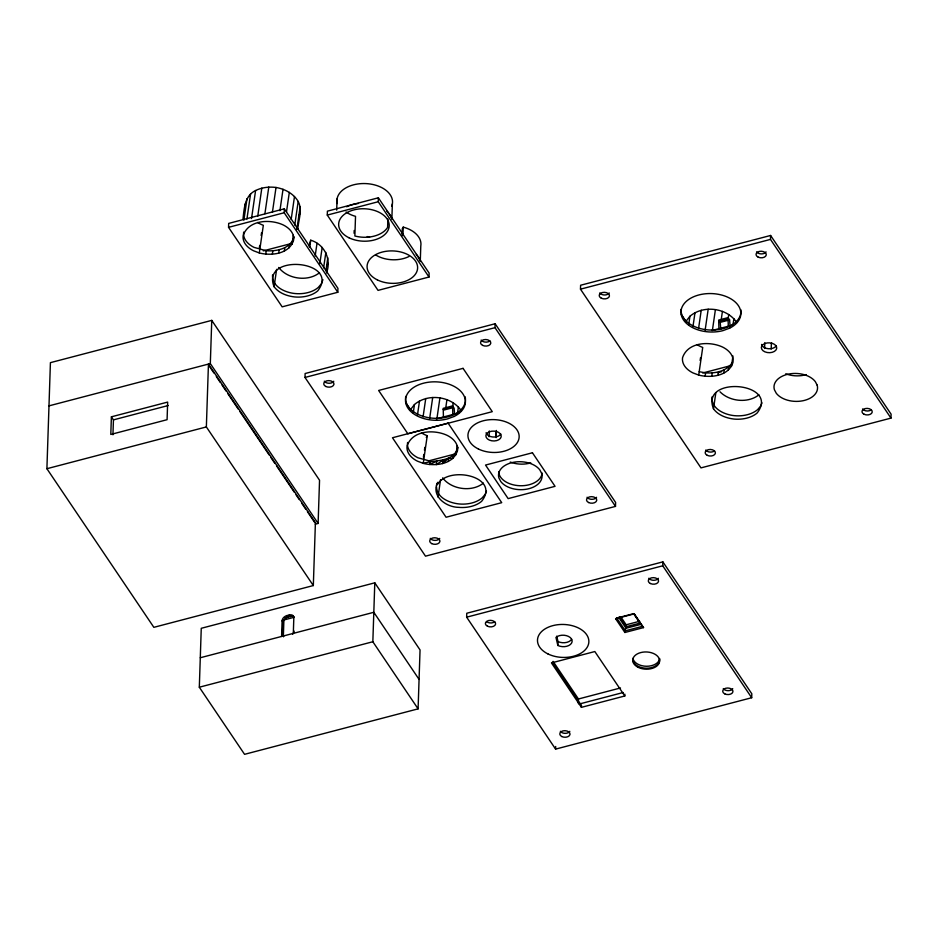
<?xml version="1.0" encoding="UTF-8"?>
<svg xmlns="http://www.w3.org/2000/svg" width="938" height="938" viewBox="0 0 938 938"><rect width="100%" height="100%" fill="white"/><g stroke="black" fill="none" stroke-linecap="round" stroke-linejoin="round"><path stroke-width="1.41" d="M313.327 585.558L206.36 426.931L208.447 364.085L315.403 522.712L313.327 585.558L153.855 627.334L46.9 468.707L50.418 362.654L211.754 320.386L319.541 480.233L318.111 523.439L315.274 524.178M111.388 416.824L110.801 434.446L167.081 419.696L167.668 402.085L111.388 416.824L113.439 419.872L112.947 434.786M199.313 687.214L201.26 628.296L374.79 582.826L420.048 649.94L418.09 708.858L244.56 754.328L199.313 687.214L372.843 641.744L418.09 708.858M318.111 523.439L210.323 363.592L211.754 320.386M228.544 227.336L228.684 223.408L284.32 208.822L337.938 288.341L337.809 292.269L282.162 306.843L228.544 227.336L284.191 212.75L337.809 292.269M284.191 212.75L284.32 208.822M281.588 636.456L282.103 620.745A5.124 3.564 -34 0 1 286.922 615.586L289.267 614.976A5.124 3.564 -34 0 1 293.829 617.673L293.313 633.385M282.408 636.175L282.877 621.882M283.897 619.971L283.382 635.683A5.124 3.564 -34 0 0 283.499 636.656M305.002 377.451L305.131 373.523L495.123 323.751L615.621 502.463L615.492 506.391L425.5 556.164L305.002 377.451L494.983 327.679L615.492 506.391M327.28 215.083L327.409 211.156L378.366 197.801L429.135 273.099L429.006 277.027L378.049 290.381L327.28 215.083L378.237 201.729L429.006 277.027M336.683 210.124L337.059 198.903M354.083 233.281L354.177 230.478M378.237 201.729L378.366 197.801M372.843 641.744L374.79 582.826M387.886 218.988L387.605 227.406A25.279 16.216 1.9 0 1 354.869 235.989L355.525 216.338A25.279 16.216 1.9 0 1 346.052 211.988M391.85 219.351L392.365 203.921M402.085 235.649L402.32 228.626L403.246 227.125A27.835 17.857 1.9 0 1 420.787 246.073L420.271 261.503M402.965 235.544L403.246 227.125M443.44 416.976L443.193 408.358L452.573 405.896L454.109 408.182L454.555 413.552M452.82 414.514L452.573 405.896M466.643 617.181L466.772 613.253L662.861 561.874L751.819 693.803L751.69 697.731L555.601 749.11L466.643 617.181L662.732 565.802L751.69 697.731M489.12 436.768L489.319 430.964M494.983 327.679L495.123 323.751M495.71 437.366L495.909 431.562M496.143 437.624L496.39 430.46M557.864 645.473L555.953 637.394A8.97 5.745 1.9 0 1 568.475 636.41A8.97 5.745 1.9 0 1 570.398 644.488A8.97 5.745 1.9 0 1 557.864 645.473L557.993 641.545L556.715 636.152M555.601 749.11L555.695 746.496M580.481 289.174L580.61 285.246L770.602 235.473L891.1 414.186L890.971 418.114L700.979 467.886L580.481 289.174L770.473 239.401L890.971 418.114M578.3 703.195L578.441 698.986L553.08 661.372M624.86 694.143L624.802 695.984L581.419 707.346L581.478 705.505L552.33 662.275M620.886 616.946L626.174 624.79L624.884 632.493L643.55 627.604L634.287 613.862L615.621 618.752L624.884 632.493M662.732 565.802L662.861 561.874M718.918 328.699L718.672 320.081L728.052 317.619L729.588 319.905L730.139 326.612M728.298 326.236L728.052 317.619M764.599 348.49L764.798 342.687M770.473 239.401L770.602 235.473M771.188 349.088L771.388 343.285M242.965 219.269C244.161 208.834 244.595 195.69 255.593 190.52C261.925 187.401 269.065 186.568 276.018 187.459C284.871 189.007 293.512 193.545 298.19 201.459C302.728 210.1 298.448 219.832 297.815 228.86M243.88 220.149L246.999 198.704M246.917 219.082L250.54 194.131M251.525 218.542L255.593 190.52M257.739 216.232L261.819 188.116M259.298 248.253L259.709 245.428M261.151 235.52L261.561 232.683M259.31 252.955L253.495 250.751A26.006 16.685 1.9 0 1 243.188 235.473C248.523 219.75 270.296 218.859 283.276 224.968A26.006 16.685 1.9 0 1 293.582 240.257C289.35 254.034 271.375 256.074 259.31 252.955L263.332 225.296A25.279 19.03 8.3 0 1 257.598 222.482M264.915 213.688L268.784 187.072M265.735 254.128L266.228 250.739C276.769 251.572 290.909 248.476 294.075 236.857M272.395 212.398L276.018 187.459M272.348 254.198L272.841 250.809M279.911 210.698L283.03 189.253M278.692 253.143L279.184 249.754M274.095 286.723C260.529 252.885 341.268 260.213 317.748 290.874A24.963 16.016 1.9 0 1 294.602 296.936C286.887 296.009 278.903 293.148 274.095 286.723L276.628 269.335M286.489 211.894L289.326 192.349M284.331 251.056L284.824 247.667M291.179 219.375L294.497 196.511M288.881 248.066L289.373 244.677M294.755 225.026L298.19 201.459M292.035 244.384L293.36 235.274M296.842 229.54L300.137 206.876M309.13 246.26L310.701 240.198C324.63 244.326 331.653 259.533 326.483 272.993M309.716 247.011L310.701 240.198M315.156 256.004L317.009 243.282M319.811 263.754L322.18 247.444M323.622 267.799L325.861 252.404M325.92 270.836L327.808 257.809M413.248 412.849L414.455 404.536C427.951 392.963 451.506 396.047 461.367 410.879M417.48 414.936L419.521 400.925M423.085 416.8L425.735 398.521M423.413 457.252L423.824 454.414M424.445 450.17L424.855 447.332M421.525 432.899A25.279 19.03 8.3 0 0 427.247 435.701L423.226 463.36C435.291 466.479 453.265 464.439 457.498 450.662A26.006 16.685 1.9 0 0 447.192 435.373C434.212 429.264 412.439 430.155 407.104 445.878A26.006 16.685 1.9 0 0 417.41 461.156L423.226 463.36C434.998 459.585 453.734 462.786 457.99 447.274M429.651 418.489L432.699 397.478M436.92 418.653L439.934 397.864M445.691 408.241L446.945 399.67M437.507 484.547C448.294 465.225 501.056 476.293 481.663 501.279A24.963 16.016 1.9 0 1 458.518 507.341C445.867 507.188 430.577 495.85 437.835 482.284M438.011 497.128L440.543 479.74M452.632 406.94L453.242 402.754M448.247 461.461L448.739 458.072L452.796 458.471L453.289 455.082L455.95 454.789L457.275 445.691M457.58 412.638L458.412 406.916M688.726 324.571L689.934 316.258C703.441 304.686 726.985 307.758 736.846 322.602M692.959 326.659L694.999 312.647M698.564 328.523L701.225 310.244M700.135 360.473L700.545 357.648M698.704 375.083L692.889 372.878A26.006 16.685 1.9 0 1 682.583 357.601C687.917 341.878 709.691 340.986 722.67 347.095A26.006 16.685 1.9 0 1 732.977 362.385C728.756 376.161 710.77 378.202 698.704 375.083L702.726 347.423A25.279 19.03 8.3 0 1 697.004 344.609M705.13 330.211L708.19 309.2M705.13 376.255L705.622 372.867C715.131 373.535 726.141 371.413 731.933 363.123M712.399 330.375L715.413 309.587M711.743 376.326L712.235 372.937M721.181 319.964L722.424 311.381M718.086 375.27L718.578 371.882M713.501 408.851C699.924 375.012 780.662 382.341 757.142 413.001A24.963 16.016 1.9 0 1 733.997 419.063C726.282 418.137 718.297 415.276 713.501 408.851L715.823 392.87M728.123 318.662L728.732 314.476M723.726 373.183L724.218 369.795M733.07 324.349L733.891 318.639M728.275 370.193L728.767 366.805M731.429 366.512L732.965 355.983M298.87 216.279L300.207 212.375M326.999 265.911L327.89 263.308M322.93 279.665L321.394 283.792L318.24 287.474A24.963 16.016 1.9 0 1 295.095 293.547C285.129 292.609 271.762 286.711 272.536 274.881M436.451 485.286L437.225 483.222M486.47 491.102L485.309 494.197L482.155 497.89A24.963 16.016 1.9 0 1 459.01 503.952C449.536 502.944 436.756 497.82 436.51 486.716M761.949 402.824L760.788 405.92L757.634 409.601A24.963 16.016 1.9 0 1 734.489 415.675C724.523 414.737 711.156 408.827 711.93 397.009M426.298 437.425L427.247 435.701M410.914 409.109L414.455 404.536M686.393 320.831L689.934 316.258M448.739 458.072L442.607 463.548L443.099 460.159L436.264 464.603L436.756 461.215L429.651 464.533L430.143 461.144L417.902 457.767A26.006 16.685 1.9 0 1 407.596 442.49M615.621 618.752L617.544 617.614M263.273 250.868L291.917 243.364M48.987 405.861L210.323 363.592M113.439 419.872L168.312 405.497M46.9 468.707L206.36 426.931M718.637 321.054L728.017 318.603M719.153 321.828L728.533 319.366M729.588 319.905L720.208 322.367L720.759 329.062M711.883 330.539L732.519 325.134M443.158 409.343L452.538 406.881M443.674 410.105L453.054 407.643M436.276 418.852L458.6 413.001M702.679 372.996L729.952 365.855M717.558 372.749L721.65 371.671M428.56 460.921L455.833 453.769M442.079 461.027L444.8 460.312M285.117 617.849L293.113 615.762M284.097 619.912L294.004 617.321M200.286 657.749L373.816 612.291L419.075 679.405M632.564 613.933L616.758 618.072L625.353 630.805L642.471 626.326L633.877 613.593M626.174 624.79L639.599 621.273M639.54 623.231L626.103 626.748L619.303 616.665M643.55 627.604L640.83 624.38L626.056 628.249L619.256 618.154M578.441 698.986L620.499 687.964M579.063 704.075L623.266 692.49M266.228 250.739L253.987 247.362A26.006 16.685 1.9 0 1 243.681 232.073M699.197 371.694L705.622 372.867M367.215 236.564L369.595 237.208M681.246 314.558L686.1 321.757M634.029 614.284L640.83 624.38M624.802 695.984L594.833 651.547L551.45 662.92L581.419 707.346M405.767 402.836L410.621 410.035M209.819 366.934L213.887 372.961M216.326 376.584L220.395 382.61M222.013 385.026L226.081 391.052M227.711 393.468L238.287 409.144M239.905 411.559L269.183 454.977M270.812 457.392L274.881 463.431M276.511 465.834L294.403 492.368M296.021 494.783L299.281 499.614M301.719 503.225L305.788 509.264M307.418 511.667L314.734 522.525M289.267 614.976L290.299 616.5A5.124 3.564 -34 0 1 294.298 617.392M286.922 615.586L287.954 617.11A5.124 3.564 -34 0 0 283.135 622.269L282.103 620.745M245.193 203.909L245.275 209.409M714.545 450.861A5.124 3.283 1.9 0 1 705.728 450.052M609.231 292.973A5.124 3.283 1.9 0 1 604.564 294.978A5.124 3.283 1.9 0 1 599.769 292.914M766.065 251.888A5.124 3.283 1.9 0 1 761.398 253.893A5.124 3.283 1.9 0 1 756.603 251.83M871.367 409.765A5.124 3.283 1.9 0 1 862.561 408.968M806.27 374.602A21.785 13.976 1.9 0 1 785.739 373.781M776.324 345.759A7.68 4.925 1.9 0 1 768.316 348.713A7.68 4.925 1.9 0 1 761.562 344.422M740.844 309.751A29.969 19.229 1.9 0 1 711.614 330.059A29.969 19.229 1.9 0 1 681.07 309.376M758.889 394.828A25.279 19.03 8.3 0 1 719.985 391.767M500.833 434.048A7.68 4.925 1.9 0 1 492.837 436.991A7.68 4.925 1.9 0 1 486.083 432.711M542.152 473.092A21.785 13.976 1.9 0 1 519.957 485.732A21.785 13.976 1.9 0 1 498.653 471.65M439.711 538.4A5.124 3.283 1.9 0 1 435.044 540.394A5.124 3.283 1.9 0 1 430.249 538.342M333.752 381.25A5.124 3.283 1.9 0 1 329.086 383.255A5.124 3.283 1.9 0 1 324.29 381.191M489.929 340.904A5.124 3.283 1.9 0 1 481.124 340.107M596.533 497.304A5.124 3.283 1.9 0 1 591.866 499.309A5.124 3.283 1.9 0 1 587.071 497.246M465.131 396.774A29.969 19.229 1.9 0 1 436.135 418.336A29.969 19.229 1.9 0 1 405.744 396.411M530.791 462.88A21.785 13.976 1.9 0 1 510.26 462.059M483.41 483.117A25.279 19.03 8.3 0 1 442.642 477.864M319.495 272.712A25.279 19.03 8.3 0 1 278.727 267.459M346.673 206.77A27.835 17.857 1.9 0 1 358.433 203.452M386.866 211.261A27.835 17.857 1.9 0 1 391.228 217.745M416.284 254.421A27.835 17.857 1.9 0 1 419.649 259.896M408.933 256.531A25.279 16.216 1.9 0 1 375.634 254.925M337.211 203.569A27.835 17.857 1.9 0 1 365.961 183.59A27.835 17.857 1.9 0 1 391.732 206.208M283.628 636.574A5.124 3.564 -34 0 1 282.35 634.158M294.075 631.086A5.124 3.564 -34 0 1 292.609 634.217M569.812 731.335A5.124 3.283 1.9 0 1 565.145 733.34A5.124 3.283 1.9 0 1 560.349 731.277M732.742 688.656A5.124 3.283 1.9 0 1 728.076 690.661A5.124 3.283 1.9 0 1 723.28 688.598M658.324 578.289A5.124 3.283 1.9 0 1 653.657 580.294A5.124 3.283 1.9 0 1 648.861 578.23M494.748 621.718A5.124 3.283 1.9 0 1 486.623 621.66M571.652 639.259A8.97 5.745 1.9 0 1 557.993 641.545M659.637 658.839A13.449 8.63 1.9 0 1 646.552 666.261A13.449 8.63 1.9 0 1 632.986 658.675M659.496 658.546A13.449 8.63 1.9 0 1 646.493 668.219A13.449 8.63 1.9 0 1 632.845 658.382M454.18 416.449L447.485 418.911A29.969 19.229 1.9 0 1 405.509 400.034A29.969 19.229 1.9 0 1 448.739 384.088A29.969 19.229 1.9 0 1 454.18 416.449M729.658 328.159L722.964 330.633A29.969 19.229 1.9 0 1 680.988 311.756A29.969 19.229 1.9 0 1 724.218 295.81A29.969 19.229 1.9 0 1 729.658 328.159M463.055 368.353L378.635 390.466L407.854 433.778L492.274 411.665L463.055 368.353M448.106 423.155L392.471 437.753L446.078 517.248L501.724 502.674L448.106 423.155M532.432 452.773L485.532 465.06L508.15 498.617L555.05 486.33L532.432 452.773M771.822 343.226L769.875 342.874A7.68 4.925 1.9 0 0 761.75 349.194A7.68 4.925 1.9 0 0 774.342 351.433A7.68 4.925 1.9 0 0 771.822 343.226M496.343 431.503L494.396 431.152A7.68 4.925 1.9 0 0 486.271 437.471A7.68 4.925 1.9 0 0 498.852 439.711A7.68 4.925 1.9 0 0 496.343 431.503M817.127 385.096L815.298 381.602A21.785 13.976 1.9 0 0 788.752 374.051A21.785 13.976 1.9 0 0 774.413 389.739L776.254 393.221A21.785 13.976 1.9 0 0 802.787 400.784A21.785 13.976 1.9 0 0 817.127 385.096M541.648 473.373L539.819 469.879A21.785 13.976 1.9 0 0 513.274 462.328A21.785 13.976 1.9 0 0 498.934 478.017L500.763 481.511A21.785 13.976 1.9 0 0 527.308 489.061A21.785 13.976 1.9 0 0 541.648 473.373M601.305 298.202A5.124 3.283 1.9 0 0 609.43 296.08A5.124 3.283 1.9 0 0 602.278 292.562A5.124 3.283 1.9 0 0 601.305 298.202M707.264 455.34A5.124 3.283 1.9 0 0 715.377 453.218A5.124 3.283 1.9 0 0 708.237 449.701A5.124 3.283 1.9 0 0 707.264 455.34M758.127 257.118A5.124 3.283 1.9 0 0 766.252 254.995A5.124 3.283 1.9 0 0 759.1 251.478A5.124 3.283 1.9 0 0 758.127 257.118M864.086 414.256A5.124 3.283 1.9 0 0 872.211 412.134A5.124 3.283 1.9 0 0 865.059 408.616A5.124 3.283 1.9 0 0 864.086 414.256M431.773 543.63A5.124 3.283 1.9 0 0 439.899 541.496A5.124 3.283 1.9 0 0 432.758 537.99A5.124 3.283 1.9 0 0 431.773 543.63M325.826 386.479A5.124 3.283 1.9 0 0 333.94 384.357A5.124 3.283 1.9 0 0 326.799 380.84A5.124 3.283 1.9 0 0 325.826 386.479M482.648 345.395A5.124 3.283 1.9 0 0 490.773 343.273A5.124 3.283 1.9 0 0 483.621 339.755A5.124 3.283 1.9 0 0 482.648 345.395M588.607 502.534A5.124 3.283 1.9 0 0 596.72 500.411A5.124 3.283 1.9 0 0 589.58 496.894A5.124 3.283 1.9 0 0 588.607 502.534M478.38 448.985A25.619 16.427 1.9 0 0 519.007 438.339A25.619 16.427 1.9 0 0 483.269 420.787A25.619 16.427 1.9 0 0 478.38 448.985M377.381 279.911A25.279 16.216 1.9 0 0 417.469 269.405A25.279 16.216 1.9 0 0 382.2 252.076A25.279 16.216 1.9 0 0 377.381 279.911M348.959 237.76A25.279 16.216 1.9 0 0 389.047 227.254A25.279 16.216 1.9 0 0 353.778 209.924A25.279 16.216 1.9 0 0 348.959 237.76M561.874 736.565A5.124 3.283 1.9 0 0 569.999 734.442A5.124 3.283 1.9 0 0 562.859 730.925A5.124 3.283 1.9 0 0 561.874 736.565M724.804 693.885A5.124 3.283 1.9 0 0 732.93 691.752A5.124 3.283 1.9 0 0 725.778 688.246A5.124 3.283 1.9 0 0 724.804 693.885M650.386 583.518A5.124 3.283 1.9 0 0 658.511 581.396A5.124 3.283 1.9 0 0 651.359 577.878A5.124 3.283 1.9 0 0 650.386 583.518M638.227 667.364A13.449 8.618 2 0 0 659.543 661.782A13.449 8.618 2 0 0 640.771 652.567A13.449 8.618 2 0 0 638.227 667.364M487.467 626.209A5.124 3.283 1.9 0 0 495.581 624.075A5.124 3.283 1.9 0 0 488.44 620.569A5.124 3.283 1.9 0 0 487.467 626.209M547.956 653.927A25.701 16.485 1.9 0 0 588.712 643.257A25.701 16.485 1.9 0 0 552.857 625.634A25.701 16.485 1.9 0 0 547.956 653.927"/></g></svg>
